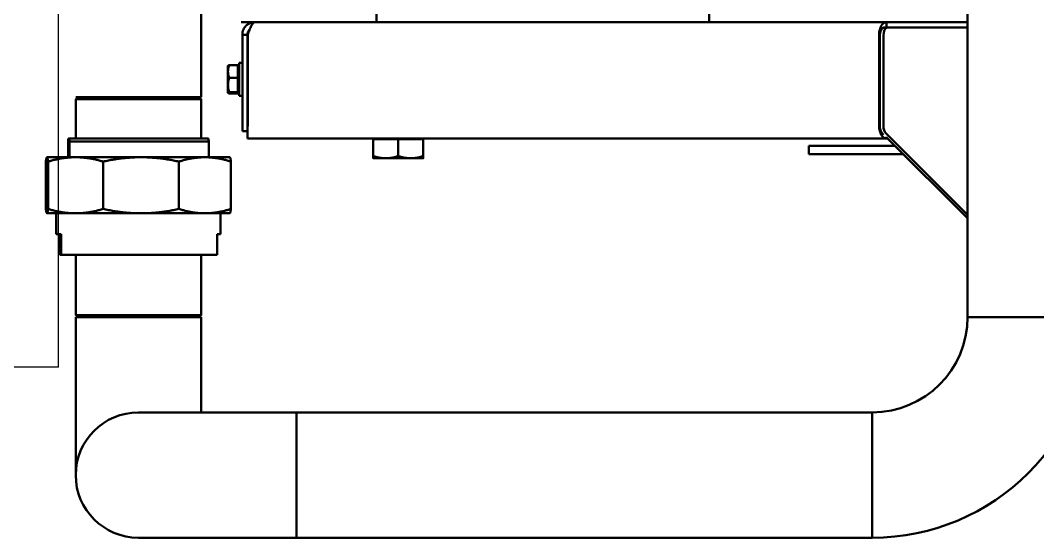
# Model space of a CAD drawing. Extents: x -3873 to 164127, y 7129 to 96529.
# Drawn here: x 61063.2 to 61552.6, y 66804.3 to 67053.4 of the extents above; entities that cross this region are included whole.
import ezdxf

# ---------------------------------------------------------------- set-up
doc = ezdxf.new("R2010")
doc.units = 0
doc.layers.add('LAYOUT', color=90, linetype='CONTINUOUS')
doc.layers.add('TEXT', color=3, linetype='CONTINUOUS')
doc.layers.add('LAYOUT Kromeka', color=1, linetype='CONTINUOUS', lineweight=5)
doc.layers.add('Visible (ISO)', color=7, linetype='CONTINUOUS', lineweight=50)

# ---------------------------------------------------------------- blocks, each defined once
blk = doc.blocks.new('CD30-500-3500 Giblet chiller')
at = {"layer": 'Visible (ISO)', "color": 0}
for p, q in [((109110.92, 15785.39), (109110.92, 15845.69)), ((109110.92, 15785.39), (109110.92, 15845.69)), ((108950.32, 15785.39), (109110.92, 15785.39)), ((108968.92, 15746.33), (108968.92, 15785.39)), ((108971.42, 15785.39), (108971.42, 15746.92)), ((109022.37, 15746.03), (109061.57, 15785.39)), ((109024.92, 15746.86), (109063.3, 15785.39)), ((109032.42, 15754.39), (109032.42, 15709.04)), ((109028.42, 15750.37), (109028.42, 15709.04)), ((108968.92, 15746.33), (108968.92, 15442.54)), ((108968.92, 15746.33), (108971.42, 15746.33)), ((108971.42, 15745.19), (108971.42, 15746.92)), ((108974.92, 15742.86), (109018.92, 15742.86)), ((108975.42, 15744.92), (109018.79, 15744.92)), ((108975.42, 15743.19), (109018.79, 15743.19)), ((108979.42, 15743.19), (108979.42, 15742.86)), ((109022.37, 15744.3), (109023.07, 15745)), ((109024.92, 15746.33), (109024.14, 15746.33)), ((109024.92, 15747.11), (109024.92, 15746.33)), ((109024.92, 15746.33), (109024.92, 15439.04)), ((109217.07, 15739.54), (109156.77, 15739.54)), ((109156.77, 15462.54), (109156.77, 15739.54)), ((109156.77, 15739.54), (109217.07, 15739.54)), ((109217.07, 15462.54), (109217.07, 15739.54)), ((109032.42, 15709.04), (109028.42, 15709.04)), ((108968.92, 15661.04), (108963.92, 15661.04)), ((109025.22, 15522.54), (109024.92, 15522.54)), ((109025.22, 15523.54), (109033.35, 15523.54)), ((109025.22, 15511.54), (109025.22, 15523.54)), ((109034.42, 15517.54), (109034.42, 15523.54)), ((109034.42, 15505.54), (109034.42, 15517.54)), ((109025.22, 15499.54), (109025.22, 15511.54)), ((109025.22, 15511.54), (109033.35, 15511.54)), ((109034.42, 15499.54), (109034.42, 15505.54)), ((108908.92, 15501.04), (108968.92, 15501.04)), ((109025.22, 15500.54), (109024.92, 15500.54)), ((109025.22, 15499.54), (109033.35, 15499.54)), ((109156.77, 15462.54), (109217.07, 15462.54)), ((109156.77, 15462.54), (109217.07, 15462.54)), ((109156.77, 15462.54), (109156.77, 15386.54)), ((109217.07, 15386.54), (109217.07, 15462.54)), ((108968.92, 15442.54), (108968.92, 15441.44)), ((108968.92, 15436.04), (108968.92, 15441.44)), ((108974.92, 15439.11), (109018.92, 15439.11)), ((108974.92, 15436.54), (108974.92, 15439.04)), ((108974.92, 15439.04), (109017.42, 15439.04)), ((108974.92, 15436.54), (109017.42, 15436.54)), ((108988.42, 15434.94), (108988.42, 15436.54)), ((108988.42, 15434.94), (109004.42, 15434.94)), ((108990.72, 15434.34), (108990.72, 15434.94)), ((108992.42, 15439.04), (108992.42, 15439.11)), ((109000.42, 15439.04), (109000.42, 15439.11)), ((109002.12, 15434.34), (109002.12, 15434.94)), ((109004.42, 15434.94), (109004.42, 15436.54)), ((109018.92, 15439.04), (109017.42, 15439.04)), ((109017.42, 15436.54), (109021.42, 15436.54)), ((109018.92, 15439.11), (109018.92, 15439.04)), ((109018.92, 15439.04), (109024.92, 15439.04)), ((109021.42, 15439.04), (109021.42, 15436.54)), ((108989.61, 15434.34), (108995.75, 15434.34)), ((108989.61, 15434.34), (108989.61, 15430.22)), ((108989.92, 15429.64), (108989.89, 15429.66)), ((108989.92, 15429.64), (108992.68, 15429.64)), ((108992.68, 15429.64), (108999.16, 15429.64)), ((108995.75, 15434.34), (108995.75, 15430.22)), ((108995.75, 15434.34), (109002.56, 15434.34)), ((108999.16, 15429.64), (109002.89, 15429.64)), ((109002.56, 15434.34), (109002.56, 15430.22)), ((109002.56, 15434.34), (109003.22, 15434.34)), ((109002.89, 15429.64), (109002.92, 15429.64)), ((109002.92, 15429.64), (109002.94, 15429.66)), ((109003.22, 15434.34), (109003.22, 15430.22)), ((109033.92, 15430.54), (109033.93, 15430.56)), ((109033.92, 15430.54), (109033.92, 15418.54)), ((109036.01, 15431.05), (109058.82, 15431.05)), ((109060.92, 15430.54), (109060.91, 15430.56)), ((109060.92, 15418.54), (109060.92, 15430.54)), ((109070.92, 15426.04), (109060.92, 15426.04)), ((109070.92, 15426.04), (109070.92, 15424.38)), ((109024.92, 15420.23), (109024.92, 15353.26)), ((109033.92, 15420.39), (109026.42, 15420.39)), ((109026.42, 15420.39), (109026.42, 15353.41)), ((109080.92, 15424.38), (109070.92, 15424.38)), ((109080.92, 15424.38), (109080.92, 15349.41)), ((108960.92, 15416.69), (109004.92, 15416.69)), ((109004.92, 15415.69), (109005.92, 15416.69)), ((109004.92, 15416.69), (109004.92, 15356.39)), ((109005.92, 15416.69), (109005.92, 15356.39)), ((109005.92, 15416.69), (109024.92, 15416.69)), ((109033.92, 15418.54), (109033.92, 15387.81)), ((109060.92, 15387.81), (109060.92, 15418.54)), ((109109.92, 15416.69), (109080.92, 15416.69)), ((109109.92, 15356.39), (109109.92, 15416.69)), ((109110.92, 15415.69), (109109.92, 15416.69)), ((109110.92, 15416.69), (109110.92, 15356.39)), ((109156.77, 15416.69), (109110.92, 15416.69)), ((109036.01, 15406.03), (109058.82, 15406.03)), ((109033.92, 15387.81), (109033.92, 15356.34)), ((109060.92, 15356.34), (109060.92, 15387.81)), ((109058.82, 15369.59), (109036.01, 15369.59)), ((109004.92, 15357.39), (109005.92, 15356.39)), ((109005.92, 15356.39), (109024.92, 15356.39)), ((109033.92, 15356.34), (109033.92, 15342.56)), ((109060.92, 15342.56), (109060.92, 15356.34)), ((109109.92, 15356.39), (109080.92, 15356.39)), ((109110.92, 15357.39), (109109.92, 15356.39)), ((109110.92, 15356.39), (109186.92, 15356.39)), ((109024.92, 15352.85), (109024.92, 15353.26)), ((109026.42, 15353.41), (109033.92, 15353.41)), ((109033.92, 15352.7), (109026.42, 15352.7)), ((109070.92, 15347.04), (109060.92, 15347.04)), ((109070.92, 15349.41), (109070.92, 15347.04)), ((109070.92, 15349.41), (109080.92, 15349.41)), ((109080.92, 15348.7), (109070.92, 15348.7)), ((109080.92, 15349.41), (109080.92, 15348.7)), ((109033.92, 15342.56), (109033.92, 15342.54)), ((109033.92, 15342.54), (109033.93, 15342.52)), ((109058.82, 15343.08), (109036.01, 15343.08)), ((109036.01, 15342.03), (109058.82, 15342.03)), ((109060.92, 15342.54), (109060.91, 15342.52)), ((109060.92, 15342.54), (109060.92, 15342.56))]:
    blk.add_line(p, q, dxfattribs=at)
for centre, radius, start, end in [((109110.92, 15739.54), 106.15, 0, 90), ((109110.92, 15739.54), 45.85, 0, 90), ((109186.92, 15386.54), 30.15, 180, 0)]:
    blk.add_arc(centre, radius, start, end, dxfattribs=at)
for centre, major_axis, ratio, start_param, end_param in [((108974.92, 15746.33), (-6, 0), 0.57735, 0, 1.570796), ((108975.42, 15746.92), (-4, 0), 0.5, 0, 1.570796), ((108975.42, 15745.19), (-4, 0), 0.5, 0, 1.570796), ((108974.92, 15746.33), (-3.5, 0), 0.989743, 0.808312, 1.570796), ((109018.79, 15746.92), (4, 0), 0.5, 4.712389, 5.821079), ((109018.79, 15745.19), (-4, 0), 0.5, 1.570796, 2.679487), ((109018.92, 15746.33), (-6, 0), 0.57735, 1.570796, 3.141593), ((109018.92, 15746.33), (-3.5, 0), 0.989743, 1.570796, 2.191555)]:
    blk.add_ellipse(centre, major_axis=major_axis, ratio=ratio, start_param=start_param, end_param=end_param, dxfattribs=at)
for points, weights in [([(109033.35, 15523.54), (109034.42, 15523.54), (109034.42, 15523.54)], [1, 1.0379548493, 1]), ([(109034.42, 15517.54), (109034.42, 15520.33), (109033.35, 15523.54)], [1, 1.0379548493, 1]), ([(109033.35, 15511.54), (109034.42, 15514.76), (109034.42, 15517.54)], [1, 1.0379548493, 1]), ([(109034.42, 15505.54), (109034.42, 15508.33), (109033.35, 15511.54)], [1, 1.0379548493, 1]), ([(109033.35, 15499.54), (109034.42, 15502.76), (109034.42, 15505.54)], [1, 1.0379548493, 1]), ([(109034.42, 15499.54), (109034.42, 15499.54), (109033.35, 15499.54)], [1, 1.0379548493, 1]), ([(108989.61, 15430.22), (108991.26, 15429.64), (108992.68, 15429.64)], [1, 1.0379548493, 1]), ([(108989.89, 15429.66), (108989.76, 15429.73), (108989.61, 15430.22)], [1.01022119267, 1.03186814738, 1]), ([(108992.68, 15429.64), (108994.11, 15429.64), (108995.75, 15430.22)], [1, 1.0379548493, 1]), ([(108995.75, 15430.22), (108997.58, 15429.64), (108999.16, 15429.64)], [1, 1.0379548493, 1]), ([(108999.16, 15429.64), (109000.74, 15429.64), (109002.56, 15430.22)], [1, 1.0379548493, 1]), ([(109002.56, 15430.22), (109002.74, 15429.64), (109002.89, 15429.64)], [1, 1.0379548493, 1]), ([(109002.89, 15429.64), (109003.05, 15429.64), (109003.22, 15430.22)], [1, 1.0379548493, 1]), ([(109033.92, 15418.54), (109033.92, 15424.54), (109036.01, 15431.05)], [1.55110707514, 1.55110707514, 1.48973577112]), ([(109036.01, 15431.05), (109034.06, 15430.79), (109033.93, 15430.56)], [1.48973577112, 1.54666408436, 1.55078542372]), ([(109058.82, 15431.05), (109060.92, 15424.54), (109060.92, 15418.54)], [1.48973577102, 1.55110707514, 1.55110707514]), ([(109060.91, 15430.56), (109060.77, 15430.79), (109058.82, 15431.05)], [1.55078542372, 1.54666408436, 1.48973577122]), ([(109026.42, 15420.39), (109025.46, 15420.31), (109024.92, 15420.23)], [1.13718411552, 1.1530819516, 1.16236162362]), ([(109036.01, 15406.03), (109033.92, 15412.53), (109033.92, 15418.54)], [1.48973577112, 1.55110707514, 1.55110707514]), ([(109060.92, 15418.54), (109060.92, 15412.53), (109058.82, 15406.03)], [1.55110707514, 1.55110707514, 1.48973577101]), ([(109033.92, 15387.81), (109033.92, 15396.56), (109036.01, 15406.03)], [1.55110707514, 1.55110707514, 1.48973577112]), ([(109058.82, 15406.03), (109060.92, 15396.56), (109060.92, 15387.81)], [1.48973577121, 1.55110707514, 1.55110707514]), ([(109036.01, 15369.59), (109033.92, 15379.06), (109033.92, 15387.81)], [1.48973577112, 1.55110707514, 1.55110707514]), ([(109060.92, 15387.81), (109060.92, 15379.06), (109058.82, 15369.59)], [1.55110707514, 1.55110707514, 1.48973577101]), ([(109033.92, 15356.34), (109033.92, 15362.7), (109036.01, 15369.59)], [1.55110707514, 1.55110707514, 1.48973577112]), ([(109058.82, 15369.59), (109060.92, 15362.7), (109060.92, 15356.34)], [1.48973577121, 1.55110707514, 1.55110707514]), ([(109036.01, 15343.08), (109033.92, 15349.97), (109033.92, 15356.34)], [1.48973577112, 1.55110707514, 1.55110707514]), ([(109060.92, 15356.34), (109060.92, 15349.97), (109058.82, 15343.08)], [1.55110707514, 1.55110707514, 1.48973577101]), ([(109024.92, 15353.26), (109025.46, 15353.34), (109026.42, 15353.41)], [1.16236162362, 1.1530819516, 1.13718411552]), ([(109026.42, 15352.7), (109025.46, 15352.77), (109024.92, 15352.85)], [1.13718411552, 1.1530819516, 1.16236162362]), ([(109033.92, 15342.56), (109033.92, 15342.81), (109036.01, 15343.08)], [1.55110707514, 1.55110707514, 1.48973577112]), ([(109036.01, 15342.03), (109033.92, 15342.31), (109033.92, 15342.56)], [1.48973577112, 1.55110707514, 1.55110707514]), ([(109058.82, 15343.08), (109060.92, 15342.81), (109060.92, 15342.56)], [1.48973577121, 1.55110707514, 1.55110707514]), ([(109060.92, 15342.56), (109060.92, 15342.31), (109058.82, 15342.03)], [1.55110707514, 1.55110707514, 1.48973577101])]:
    blk.add_rational_spline(points, weights, degree=2, dxfattribs=at)
for points, knots in [([(108968.92, 15442.54), (108968.92, 15442.25), (108969.07, 15441.97), (108969.67, 15441.4), (108970.12, 15441.11), (108971.23, 15440.54), (108971.9, 15440.25), (108973.35, 15439.68), (108974.13, 15439.4), (108974.92, 15439.11)], [0, 0, 0, 0, 0.25, 0.25, 0.5, 0.5, 0.75, 0.75, 1, 1, 1, 1]), ([(108974.92, 15436.54), (108974.48, 15436.54), (108974.05, 15436.59), (108973.24, 15436.77), (108972.85, 15436.89), (108971.8, 15437.36), (108971.2, 15437.78), (108970.64, 15438.34), (108970.58, 15438.4), (108970.43, 15438.55), (108970.35, 15438.64), (108970.2, 15438.84), (108970.12, 15438.93), (108969.9, 15439.24), (108969.77, 15439.45), (108969.43, 15440.06), (108969.26, 15440.49), (108969.07, 15441.17), (108969.02, 15441.43), (108968.94, 15441.97), (108968.92, 15442.26), (108968.92, 15442.54)], [-1.010434, -1.010434, -1.010434, -1.010434, -0.881936, -0.881936, -0.760595, -0.760595, -0.536018, -0.536018, -0.5084, -0.5084, -0.467583, -0.467583, -0.426557, -0.426557, -0.342802, -0.342802, -0.188575, -0.188575, -0.0986, -0.0986, 0, 0, 0, 0]), ([(108974.92, 15439.04), (108974.64, 15439.04), (108974.37, 15439.07), (108973.85, 15439.2), (108973.61, 15439.29), (108973.05, 15439.56), (108972.74, 15439.77), (108972.49, 15440.02)], [-0.6817819, -0.6817819, -0.6817819, -0.6817819, -0.5913147, -0.5913147, -0.5047134, -0.5047134, -0.376191, -0.376191, -0.376191, -0.376191])]:
    blk.add_open_spline(points, degree=3, knots=knots, dxfattribs=at)
blk = doc.blocks.new('chilling_Gibletchiller_platform')
at = {"layer": 'LAYOUT', "color": 0, "linetype": 'Continuous', "ltscale": 50}
for q in [(-2340.12, 100), (-1755, 50)]:
    blk.add_line((-2340.12, 50), q, dxfattribs=at)

msp = doc.modelspace()

# ---------------------------------------------------------------- block references
at = {"layer": 'LAYOUT Kromeka', "rotation": 90}
msp.add_blockref('chilling_Gibletchiller_platform', (61131.55, 69226.5), dxfattribs=at)
at = {"layer": 'TEXT', "color": 1, "linetype": 'Continuous', "rotation": 270}
msp.add_blockref('CD30-500-3500 Giblet chiller', (45733.44, 176021.37), dxfattribs=at)

doc.saveas('drawing.dxf')
